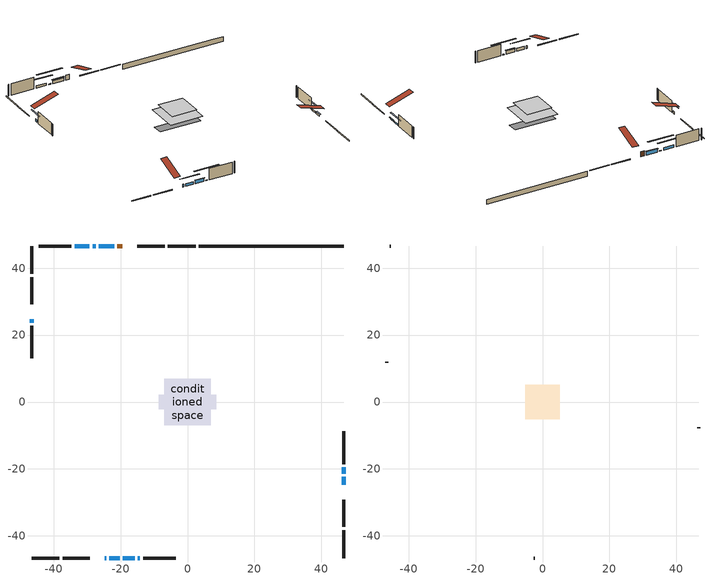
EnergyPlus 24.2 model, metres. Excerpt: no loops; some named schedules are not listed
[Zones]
conditioned space
 floor outside (Floor1 construction): -2.64,-2.64 -2.64,2.64 2.64,2.64 2.64,-2.64 z0.91
 floor adiabatic (AdiabaticFloorConstruction): -6.9,-6.9 -6.9,6.9 6.9,6.9 6.9,-6.9 z3.35
 floor foundation (Slab1 construction): -8.67,-2.15 -8.67,2.15 8.67,2.15 8.67,-2.15 z-1.22
 wall outside (RimJoist1 construction): 2.42,46.63 -5.93,46.63 / -46.63,-46.63 -38.28,-46.63 / -46.63,46.63 -46.63,38.28 / 46.63,-46.63 46.63,-38.28 z0.91:1.21
 wall outside (RimJoist2 construction): -6.86,46.63 -14.97,46.63 / -37.35,-46.63 -29.24,-46.63 / -46.63,37.35 -46.63,29.24 / 46.63,-37.35 46.63,-29.24 z0.91:1.21
 wall outside (AdiabaticWallConstruction 1): -19.51,46.63 -21,46.63 z0.91:2.94
 wall outside (AdiabaticWallConstruction): -24.7,-46.63 -24.29,-46.63 z0.91:2.13; -23.36,-46.63 -20.26,-46.63 z0.91:2.12; -46.63,24.7 -46.63,23.71 z0.91:2.06; 46.63,-24.7 46.63,-22.4 z0.91:1.58; -21.93,46.63 -26.55,46.63 z0.91:2.26; -19.33,-46.63 -15.74,-46.63 z0.91:2.31; -27.48,46.63 -28.36,46.63 / -14.81,-46.63 -14.22,-46.63 z0.91:1.25; 46.63,-21.48 46.63,-19.5 z0.91:1.49; -29.29,46.63 -33.76,46.63 z0.91:1.95
 wall outside (Wall1 construction): -34.68,46.63 -44.44,46.63 / -13.29,-46.63 -3.53,-46.63 / -46.63,22.78 -46.63,13.02 / 46.63,-18.57 46.63,-8.81 z0.91:5.79
 wall foundation (FoundationWall1 construction): 3.34,46.63,-1.22 3.34,46.63,0.91 42.3,46.63,0.91 42.3,46.63,0.79 46.63,46.63,0.79 46.63,46.63,-1.22
 window (WindowConstruction 7): -24.7,-46.63 -24.29,-46.63 z0.91:2.13
 window (WindowConstruction 2): -23.36,-46.63 -20.26,-46.63 z0.91:2.12
 window (WindowConstruction 3): -46.63,24.7 -46.63,23.71 z0.91:2.06
 window (WindowConstruction 4): 46.63,-24.7 46.63,-22.4 z0.91:1.58
 window (WindowConstruction 5): -21.93,46.63 -26.55,46.63 z0.91:2.26
 window (WindowConstruction 6): -19.33,-46.63 -15.74,-46.63 z0.91:2.31
 window (WindowConstruction 8): -27.48,46.63 -28.36,46.63 z0.91:1.25
 window (WindowConstruction): 46.63,-21.47 46.63,-19.5 z0.91:1.49
 window (WindowConstruction 9): -14.81,-46.63 -14.22,-46.63 z0.91:1.25
 window (WindowConstruction 1): -29.29,46.63 -33.76,46.63 z0.91:1.95
 door (Door): -19.51,46.63 -21,46.63 z0.91:2.94
 ceiling adiabatic (AdiabaticFloorConstruction): 6.9,-6.9 6.9,6.9 -6.9,6.9 -6.9,-6.9 z3.35
attic - vented
 floor to conditioned space (Floor2 construction Reversed): -5.23,-5.23 -5.23,5.23 5.23,5.23 5.23,-5.23 z5.79
 wall outside (Wall3 construction): -45.37,46.63 -45.7,46.63 / -2.6,-46.63 -2.28,-46.63 / -46.63,12.09 -46.63,11.77 / 46.63,-7.89 46.63,-7.56 z0.91:5.79
 roof outside (Roof1 construction): -18.58,46.63,5.79 -18.58,36.44,9.18 -15.9,36.44,9.18 -15.9,46.63,5.79; -25.63,-46.63,5.79 -25.63,-36.44,9.18 -28.31,-36.44,9.18 -28.31,-46.63,5.79; -46.63,25.63,5.79 -36.44,25.63,9.18 -36.44,28.31,9.18 -46.63,28.31,5.79; 46.63,-25.63,5.79 36.44,-25.63,9.18 36.44,-28.31,9.18 46.63,-28.31,5.79
shading: -17.62,-46.63 -26,-46.63 -26,-47.04 -17.62,-47.04 z4.76; -46.63,21.07 -46.63,27.34 -47.04,27.34 -47.04,21.07 z4.7; 46.63,-22.2 46.63,-24.9 47.04,-24.9 47.04,-22.2 z1.78; -26.75,46.63 -21.73,46.63 -21.73,47.04 -26.75,47.04 z2.46; -15.54,-46.63 -19.53,-46.63 -19.53,-47.04 -15.54,-47.04 z2.51; -33.44,46.63 -22.4,46.63 -22.4,47.04 -33.44,47.04 z6.33; 46.63,-16.86 46.63,-24.11 47.04,-24.11 47.04,-16.86 z4.13; -9.14,-46.63 -19.89,-46.63 -19.89,-47.04 -9.14,-47.04 z6.33; -36.4,46.63 -26.65,46.63 -26.65,47.04 -36.4,47.04 z4.59
[Building]
Building 1: Terrain=Suburbs
[Site:Location]
Toronto City Centre_ON: Latitude {deg}=43.63; Longitude {deg}=-79.39; Time Zone {hr}=-5; Elevation {m}=77; Keep Site Location Information=Yes
[Site:GroundTemperature:Shallow]
5.01852, 3.26908, 3.12898, 3.95918, 7.29196, 10.6092, 13.4851, 15.3069, 15.4617, 13.9799, 11.1774, 7.9619
[Site:WaterMainsTemperature]
Calculation Method=Schedule; Temperature Schedule=mains temperature schedule
[Material] Roughness=Rough; Thermal Absorptance=0.9
Name | Thickness {m} | Conductivity {W/m-K} | Density {kg/m3} | Specific Heat {J/kg-K} | Solar Absorptance | Visible Absorptance
asphalt or fiberglass shingles | 0.00635 | 0.162714 | 1121.4 | 1465.45 | 0.4 | 0.4
ceiling loosefill ins | 0.169333 | 0.0480833 | 16.02 | 1046.75 | 0.7 | 0.7
ceiling stud and cavity | 0.1397 | 0.104391 | 65.682 | 1177.47 | 0.7 | 0.7
concrete 4.0 in. | 0.1016 | 1.803125 | 2242.8 | 837.4 | 0.7 | 0.7
concrete 8.0 in. | 0.2032 | 1.803125 | 2242.8 | 837.4 | 0.7 | 0.7
door material | 0.04445 | 0.053851 | 512.64 | 1214.23 | 0.7 | 0.7
exterior vertical ins | 0.0369022 | 0.029427 | 32.04 | 1214.23 | 0.7 | 0.7
floor covering | 0.0127 | 0.0433444 | 54.468 | 1339.84 | 0.6 | 0.6
floor rigid ins; rim joist rigid ins | 0.051816 | 0.029427 | 32.04 | 1214.23 | 0.7 | 0.7
floor rigid ins 1; wall rigid ins | 0.512978 | 0.029427 | 32.04 | 1214.23 | 0.7 | 0.7
floor stud and cavity | 0.1397 | 0.0938687 | 92.3553 | 1139.71 | 0.7 | 0.7
floor stud and cavity 1 | 0.1397 | 1.75129 | 37.0049 | 1207.88 | 0.7 | 0.7
furniture material conditioned space 1 | 0.1524 | 0.115458 | 640.8 | 1214.23 | 0.6 | 0.6
gypsum board | 0.0127 | 0.160291 | 801 | 837.4 | 0.6 | 0.6
gypsum board 1 | 0.0127 | 0.160291 | 801 | 837.4 | 0.7 | 0.7
osb sheathing 0.5 in. | 0.0127 | 0.115458 | 512.64 | 1214.23 | 0.7 | 0.7
osb sheathing 0.75 in. | 0.01905 | 0.115458 | 512.64 | 1214.23 | 0.7 | 0.7
osb sheathing 2.0 in. | 0.0508 | 0.115458 | 512.64 | 1214.23 | 0.7 | 0.7
rim joist stud and cavity | 0.0508 | 0.0292424 | 125.044 | 1163.47 | 0.6 | 0.6
rim joist stud and cavity 1 | 0.0508 | 0.268173 | 125.044 | 1163.47 | 0.6 | 0.6
wall stud and cavity | 0.1397 | 0.0960514 | 139.0536 | 1170.24 | 0.7 | 0.7
wall stud and cavity 1 | 0.0889 | 6.9971 | 50.32683 | 1063.81 | 0.6 | 0.6
wall stud and cavity 2 | 0.0889 | 0.380278 | 52.3479 | 1209.89 | 0.7 | 0.7
wall stud and cavity 3 | 0.0889 | 0.391764 | 83.0341 | 1211.67 | 0.7 | 0.7
wood siding | 0.0254 | 0.102417 | 544.68 | 1172.36 | 0.4 | 0.4
wood siding 1 | 0.00254 | 0.102417 | 544.68 | 1172.36 | 0.4 | 0.4
wood siding 2; wood siding 3; wood siding 4 | 0.0254 | 0.102417 | 544.68 | 1172.36 | 0.7 | 0.7
[WindowMaterial:SimpleGlazingSystem]
Name | U-Factor {W/m2-K} | Solar Heat Gain Coefficient
WindowMaterial | 3.01842 | 0.55
WindowMaterial 1 | 2.94518 | 0.64
WindowMaterial 2 | 2.92871 | 0.66
WindowMaterial 3 | 2.93382 | 0.65
WindowMaterial 4 | 2.99912 | 0.58
WindowMaterial 5 | 2.918492 | 0.67
WindowMaterial 6 | 2.915653 | 0.67
WindowMaterial 7 | 6.93965 | 0.69
WindowMaterial 8 | 3.07123 | 0.43
[Construction]
AdiabaticFloorConstruction: floor stud and cavity 1, floor rigid ins 1, osb sheathing 0.75 in., floor covering
AdiabaticWallConstruction: wood siding 3, wall rigid ins, wall stud and cavity 2, gypsum board
AdiabaticWallConstruction 1: wood siding 4, wall rigid ins, wall stud and cavity 2, gypsum board
Door: door material
Floor1 construction: floor stud and cavity, floor rigid ins, osb sheathing 0.75 in., floor covering
Floor2 construction Reversed: gypsum board, ceiling stud and cavity, ceiling loosefill ins
FoundationWall1 construction: concrete 8.0 in., gypsum board 1
furniture construction conditioned space 1: furniture material conditioned space 1
PartitionWallConstruction: gypsum board, wall stud and cavity 3, gypsum board
RimJoist1 construction: wood siding 2, osb sheathing 2.0 in., rim joist stud and cavity
RimJoist2 construction: wood siding 2, rim joist rigid ins, osb sheathing 2.0 in., rim joist stud and cavity 1
Roof1 construction: asphalt or fiberglass shingles
Slab1 construction: concrete 4.0 in.
Wall1 construction: wood siding, osb sheathing 0.5 in., wall stud and cavity, gypsum board
Wall3 construction: wood siding 1, wall stud and cavity 1
WindowConstruction: WindowMaterial
WindowConstruction 1: WindowMaterial 1
WindowConstruction 2: WindowMaterial 2
WindowConstruction 3: WindowMaterial 3
WindowConstruction 4: WindowMaterial 4
WindowConstruction 5: WindowMaterial 5
WindowConstruction 6: WindowMaterial 6
WindowConstruction 7: WindowMaterial 7
WindowConstruction 8; WindowConstruction 9: WindowMaterial 8
[Zone] Multiplier=1; Part of Total Floor Area=Yes
Name | Volume {m3}
attic - vented | 60.184
conditioned space | 662.3
[Space]
Name | Zone | Volume {m3}
attic - vented 1 | attic - vented | 60.184
conditioned space 1 | conditioned space | 662.3
[ZoneInfiltration:EffectiveLeakageArea]
infil attic - vented 1: Zone or Space=attic - vented 1; Schedule=Always On Discrete; Effective Air Leakage Area {cm2}=4600; Stack Coefficient=0.000575103; Wind Coefficient=1.62029e-05
[ZoneMixing]
whole house fan mix: Zone or Space=attic - vented; Schedule=Always On Continuous; Design Flow Rate Calculation Method=Flow/Zone; Design Flow Rate {m3/s}=0; Source Zone or Space=conditioned space
[SurfaceProperty:ExposedFoundationPerimeter]
Slab1: Exposed Perimeter Calculation Method=TotalExposedPerimeter; Total Exposed Perimeter {m}=43.281
[InternalMass] Zone or ZoneList=conditioned space; Space or SpaceList=conditioned space 1
Name | Construction | Surface Area {m2}
furniture mass conditioned space 1 | furniture construction conditioned space 1 | 117.264
partition wall mass | PartitionWallConstruction | 293.16
[Lights]
interior lighting: Zone or ZoneList or Space or SpaceList=conditioned space 1; Schedule=interior lighting schedule; Design Level Calculation Method=LightingLevel; Lighting Level {W}=343.2; Return Air Fraction=0; Fraction Radiant=0.6; Fraction Visible=0.2; Fraction Replaceable=1
[People]
occupants: Zone or ZoneList or Space or SpaceList=conditioned space 1; Number of People Schedule=occupants schedule; Number of People Calculation Method=People; Number of People=3; Fraction Radiant=0.314171; Sensible Heat Fraction=0.56303; Activity Level Schedule=occupants activity schedule; Carbon Dioxide Generation Rate {m3/s-W}=0; Enable ASHRAE 55 Comfort Warnings=No; Mean Radiant Temperature Calculation Type=EnclosureAveraged
[ElectricEquipment] Zone or ZoneList or Space or SpaceList=conditioned space 1; Design Level Calculation Method=EquipmentLevel
Name | Schedule | Design Level {W} | Fraction Latent | Fraction Radiant | Fraction Lost
clothes dryer | clothes dryer schedule | 140.772 | 0.015 | 0.081 | 0.85
clothes washer | clothes washer schedule | 32.1985 | 0.03 | 0.162 | 0.7
cooking range | cooking range schedule | 215.147 | 0.08 | 0.432 | 0.2
dishwasher | dishwasher schedule | 66.8632 | 0.3 | 0.18 | 0.4
fridge | fridge schedule | 72.9452 | 0 | 0.6 | 0
mech vent house fan | mech vent house fan schedule | 0.95 | 0 | 0 | 1
mech vent house fan cfis | mech vent house fan cfis schedule | 0 | 0 | 0 | 0
misc plug loads | misc plug loads schedule | 494.7 | 0.045 | 0.513 | 0.1
whole house fan | Always On Discrete | 0 | 0 | 0 | 1
[OtherEquipment] Zone or ZoneList or Space or SpaceList=conditioned space 1; Design Level Calculation Method=EquipmentLevel
Name | Fuel Type | Schedule | Design Level {W} | Fraction Latent | Fraction Radiant | Fraction Lost
clothes dryer 1 | Electricity | clothes dryer schedule | 0 | 0.015 | 0.081 | 0.85
cooking range 1 | Electricity | cooking range schedule | 0 | 0.08 | 0.432 | 0.2
general water use latent | None | general water use schedule | 62.594 | 1 | 0 | 0
general water use sensible | None | general water use schedule | -61.6891 | 0 | 0.6 | 0
mech vent house fan latent load | None | Always On Discrete | 0 | 1 | 0 | 0
mech vent house fan sensible load | None | Always On Discrete | 0 | 0 | 0 | 0
water heater energy adjustment1 | NaturalGas | Always On Discrete | 0.01 | 0 | 0 | 1
[ZoneInfiltration:DesignFlowRate] Zone or ZoneList or Space or SpaceList=conditioned space 1; Schedule=Always On Discrete; Design Flow Rate Calculation Method=Flow/Zone; Design Flow Rate {m3/s}=0
infil flow; natural vent flow; whole house fan flow
[AvailabilityManager:Scheduled]
central ac and furnace airloop Availability Manager: Schedule=Always On Discrete
[Foundation:Kiva]
Foundation Kiva 1: Initial Indoor Air Temperature {C}=18; Wall Height Above Grade {m}=0.910011; Wall Depth Below Slab {m}=0.2032; Custom Block Material Name 1=exterior vertical ins; Custom Block Depth 1 {m}=2.13; Custom Block X Position 1 {m}=0.2159; Custom Block Z Position 1 {m}=0
[Foundation:Kiva:Settings]
Soil Conductivity {W/m-K}=0.849921; Soil Density {kg/m3}=1842.3; Soil Specific Heat {J/kg-K}=418.7; Ground Solar Absorptivity=0.9; Ground Thermal Absorptivity=0.9; Ground Surface Roughness {m}=0.03; Far-Field Width {m}=40; Deep-Ground Boundary Condition=ZeroFlux; Deep-Ground Depth {m}=40; Minimum Cell Dimension {m}=0.2; Maximum Cell Growth Coefficient=3; Simulation Timestep=Timestep
[Exterior:Lights]
exterior lighting: Schedule=exterior lighting schedule; Design Level {W}=75.6
[EnergyManagementSystem:GlobalVariable]
central_ac_and_furnace_airloop_Fan_RTF
infil_program_Qfan
infil_program_Qinf
natural_vent_program_Qnv
natural_vent_program_Qwhf
[EnergyManagementSystem:Sensor]
Name | Output:Variable or Output:Meter Index Key | Output:Variable or Output:Meter
airflow_gain | infil flow | Infiltration Sensible Heat Gain Energy
airflow_gain_1 | natural vent flow | Infiltration Sensible Heat Gain Energy
airflow_gain_2 | whole house fan flow | Infiltration Sensible Heat Gain Energy
airflow_loss | infil flow | Infiltration Sensible Heat Loss Energy
airflow_loss_1 | natural vent flow | Infiltration Sensible Heat Loss Energy
airflow_loss_2 | whole house fan flow | Infiltration Sensible Heat Loss Energy
clg_load_cond |  | Cooling:EnergyTransfer:Zone:CONDITIONED SPACE
clg_sp_s; clg_sp_s_1 | cooling setpoint | Schedule Value
clothes_dryer_exhaust_0_sch_s | clothes dryer exhaust 0 schedule | Schedule Value
cool_season | cooling season schedule | Schedule Value
htg_load_cond |  | Heating:EnergyTransfer:Zone:CONDITIONED SPACE
htg_sp_s; htg_sp_s_1 | heating setpoint | Schedule Value
ig_ee_conv | clothes dryer | Electric Equipment Convective Heating Energy
ig_ee_conv_2 | cooking range | Electric Equipment Convective Heating Energy
ig_ee_conv_4 | fridge | Electric Equipment Convective Heating Energy
ig_ee_conv_5 | misc plug loads | Electric Equipment Convective Heating Energy
ig_ee_conv_6 | whole house fan | Electric Equipment Convective Heating Energy
ig_ee_rad | clothes dryer | Electric Equipment Radiant Heating Energy
ig_ee_rad_2 | cooking range | Electric Equipment Radiant Heating Energy
ig_ee_rad_4 | fridge | Electric Equipment Radiant Heating Energy
ig_ee_rad_5 | misc plug loads | Electric Equipment Radiant Heating Energy
ig_ee_rad_6 | whole house fan | Electric Equipment Radiant Heating Energy
ig_lgt_conv | interior lighting | Lights Convective Heating Energy
ig_lgt_rad | interior lighting | Lights Radiant Heating Energy
ig_lgt_vis | interior lighting | Lights Visible Radiation Heating Energy
ig_oe_conv | clothes dryer 1 | Other Equipment Convective Heating Energy
ig_oe_conv_1 | cooking range 1 | Other Equipment Convective Heating Energy
ig_oe_conv_2 | general water use latent | Other Equipment Convective Heating Energy
ig_oe_conv_3 | general water use sensible | Other Equipment Convective Heating Energy
ig_oe_conv_4 | water heater energy adjustment1 | Other Equipment Convective Heating Energy
ig_oe_rad | clothes dryer 1 | Other Equipment Radiant Heating Energy
ig_oe_rad_1 | cooking range 1 | Other Equipment Radiant Heating Energy
ig_oe_rad_2 | general water use latent | Other Equipment Radiant Heating Energy
ig_oe_rad_3 | general water use sensible | Other Equipment Radiant Heating Energy
ig_oe_rad_4 | water heater energy adjustment1 | Other Equipment Radiant Heating Energy
ig_ppl_conv | occupants | People Convective Heating Energy
ig_ppl_rad | occupants | People Radiant Heating Energy
im_conv | furniture mass conditioned space 1 | Surface Inside Face Convection Heat Gain Energy
im_conv_1 | partition wall mass | Surface Inside Face Convection Heat Gain Energy
im_ig | furniture mass conditioned space 1 | Surface Inside Face Internal Gains Radiation Heat Gain Energy
im_ig_1 | partition wall mass | Surface Inside Face Internal Gains Radiation Heat Gain Energy
im_lgt | furniture mass conditioned space 1 | Surface Inside Face Lights Radiation Heat Gain Energy
im_lgt_1 | partition wall mass | Surface Inside Face Lights Radiation Heat Gain Energy
im_sol | furniture mass conditioned space 1 | Surface Inside Face Solar Radiation Heat Gain Energy
im_sol_1 | partition wall mass | Surface Inside Face Solar Radiation Heat Gain Energy
im_surf | furniture mass conditioned space 1 | Surface Inside Face Net Surface Thermal Radiation Heat Gain Energy
im_surf_1 | partition wall mass | Surface Inside Face Net Surface Thermal Radiation Heat Gain Energy
mv_conv | mech vent house fan | Electric Equipment Convective Heating Energy
mv_conv_1 | mech vent house fan cfis | Electric Equipment Convective Heating Energy
mv_conv_2 | mech vent house fan latent load | Other Equipment Convective Heating Energy
mv_conv_3 | mech vent house fan sensible load | Other Equipment Convective Heating Energy
mv_rad | mech vent house fan | Electric Equipment Radiant Heating Energy
mv_rad_1 | mech vent house fan cfis | Electric Equipment Radiant Heating Energy
mv_rad_2 | mech vent house fan latent load | Other Equipment Radiant Heating Energy
mv_rad_3 | mech vent house fan sensible load | Other Equipment Radiant Heating Energy
natural_vent_s | natural vent schedule | Schedule Value
out_pb_s |  | Site Outdoor Air Barometric Pressure
out_wt_s |  | Site Outdoor Air Humidity Ratio
site_vw_s |  | Site Wind Speed
ss_back_out | Window1 | Surface Window Shortwave from Zone Back Out Window Heat Transfer Rate
ss_back_out_1 | Window12 | Surface Window Shortwave from Zone Back Out Window Heat Transfer Rate
ss_back_out_2 | Window15 | Surface Window Shortwave from Zone Back Out Window Heat Transfer Rate
ss_back_out_3 | Window16 | Surface Window Shortwave from Zone Back Out Window Heat Transfer Rate
ss_back_out_4 | Window20 | Surface Window Shortwave from Zone Back Out Window Heat Transfer Rate
ss_back_out_5 | Window24 | Surface Window Shortwave from Zone Back Out Window Heat Transfer Rate
ss_back_out_6 | Window27 | Surface Window Shortwave from Zone Back Out Window Heat Transfer Rate
ss_back_out_7 | Window3 | Surface Window Shortwave from Zone Back Out Window Heat Transfer Rate
ss_back_out_8 | Window30 | Surface Window Shortwave from Zone Back Out Window Heat Transfer Rate
ss_back_out_9 | Window7 | Surface Window Shortwave from Zone Back Out Window Heat Transfer Rate
ss_conv | Door1 | Surface Inside Face Convection Heat Gain Energy
ss_conv_1 | Window1 | Surface Inside Face Convection Heat Gain Energy
ss_conv_10 | Window7 | Surface Inside Face Convection Heat Gain Energy
ss_conv_2 | Window12 | Surface Inside Face Convection Heat Gain Energy
ss_conv_3 | Window15 | Surface Inside Face Convection Heat Gain Energy
ss_conv_4 | Window16 | Surface Inside Face Convection Heat Gain Energy
ss_conv_5 | Window20 | Surface Inside Face Convection Heat Gain Energy
ss_conv_6 | Window24 | Surface Inside Face Convection Heat Gain Energy
ss_conv_7 | Window27 | Surface Inside Face Convection Heat Gain Energy
ss_conv_8 | Window3 | Surface Inside Face Convection Heat Gain Energy
ss_conv_9 | Window30 | Surface Inside Face Convection Heat Gain Energy
ss_ig | Door1 | Surface Inside Face Internal Gains Radiation Heat Gain Energy
ss_ig_1 | Window1 | Surface Inside Face Internal Gains Radiation Heat Gain Energy
ss_ig_10 | Window7 | Surface Inside Face Internal Gains Radiation Heat Gain Energy
ss_ig_2 | Window12 | Surface Inside Face Internal Gains Radiation Heat Gain Energy
ss_ig_3 | Window15 | Surface Inside Face Internal Gains Radiation Heat Gain Energy
ss_ig_4 | Window16 | Surface Inside Face Internal Gains Radiation Heat Gain Energy
ss_ig_5 | Window20 | Surface Inside Face Internal Gains Radiation Heat Gain Energy
ss_ig_6 | Window24 | Surface Inside Face Internal Gains Radiation Heat Gain Energy
ss_ig_7 | Window27 | Surface Inside Face Internal Gains Radiation Heat Gain Energy
ss_ig_8 | Window3 | Surface Inside Face Internal Gains Radiation Heat Gain Energy
ss_ig_9 | Window30 | Surface Inside Face Internal Gains Radiation Heat Gain Energy
ss_lgt | Door1 | Surface Inside Face Lights Radiation Heat Gain Energy
ss_sol | Door1 | Surface Inside Face Solar Radiation Heat Gain Energy
ss_surf | Door1 | Surface Inside Face Net Surface Thermal Radiation Heat Gain Energy
ss_surf_1 | Window1 | Surface Inside Face Net Surface Thermal Radiation Heat Gain Energy
ss_surf_10 | Window7 | Surface Inside Face Net Surface Thermal Radiation Heat Gain Energy
ss_surf_2 | Window12 | Surface Inside Face Net Surface Thermal Radiation Heat Gain Energy
ss_surf_3 | Window15 | Surface Inside Face Net Surface Thermal Radiation Heat Gain Energy
ss_surf_4 | Window16 | Surface Inside Face Net Surface Thermal Radiation Heat Gain Energy
ss_surf_5 | Window20 | Surface Inside Face Net Surface Thermal Radiation Heat Gain Energy
ss_surf_6 | Window24 | Surface Inside Face Net Surface Thermal Radiation Heat Gain Energy
ss_surf_7 | Window27 | Surface Inside Face Net Surface Thermal Radiation Heat Gain Energy
ss_surf_8 | Window3 | Surface Inside Face Net Surface Thermal Radiation Heat Gain Energy
ss_surf_9 | Window30 | Surface Inside Face Net Surface Thermal Radiation Heat Gain Energy
ss_trans_in | Window1 | Surface Window Transmitted Solar Radiation Rate
ss_trans_in_1 | Window12 | Surface Window Transmitted Solar Radiation Rate
ss_trans_in_2 | Window15 | Surface Window Transmitted Solar Radiation Rate
ss_trans_in_3 | Window16 | Surface Window Transmitted Solar Radiation Rate
ss_trans_in_4 | Window20 | Surface Window Transmitted Solar Radiation Rate
ss_trans_in_5 | Window24 | Surface Window Transmitted Solar Radiation Rate
ss_trans_in_6 | Window27 | Surface Window Transmitted Solar Radiation Rate
ss_trans_in_7 | Window3 | Surface Window Transmitted Solar Radiation Rate
ss_trans_in_8 | Window30 | Surface Window Transmitted Solar Radiation Rate
ss_trans_in_9 | Window7 | Surface Window Transmitted Solar Radiation Rate
ss_trans_out | Window1 | Surface Inside Face Initial Transmitted Diffuse Transmitted Out Window Solar Radiation Rate
ss_trans_out_1 | Window12 | Surface Inside Face Initial Transmitted Diffuse Transmitted Out Window Solar Radiation Rate
ss_trans_out_2 | Window15 | Surface Inside Face Initial Transmitted Diffuse Transmitted Out Window Solar Radiation Rate
ss_trans_out_3 | Window16 | Surface Inside Face Initial Transmitted Diffuse Transmitted Out Window Solar Radiation Rate
ss_trans_out_4 | Window20 | Surface Inside Face Initial Transmitted Diffuse Transmitted Out Window Solar Radiation Rate
ss_trans_out_5 | Window24 | Surface Inside Face Initial Transmitted Diffuse Transmitted Out Window Solar Radiation Rate
ss_trans_out_6 | Window27 | Surface Inside Face Initial Transmitted Diffuse Transmitted Out Window Solar Radiation Rate
ss_trans_out_7 | Window3 | Surface Inside Face Initial Transmitted Diffuse Transmitted Out Window Solar Radiation Rate
ss_trans_out_8 | Window30 | Surface Inside Face Initial Transmitted Diffuse Transmitted Out Window Solar Radiation Rate
ss_trans_out_9 | Window7 | Surface Inside Face Initial Transmitted Diffuse Transmitted Out Window Solar Radiation Rate
s_conv | Floor1 | Surface Inside Face Convection Heat Gain Energy
s_conv_1 | Floor2 | Surface Inside Face Convection Heat Gain Energy
s_conv_10 | RimJoist2:180 | Surface Inside Face Convection Heat Gain Energy
s_conv_11 | RimJoist2:270 | Surface Inside Face Convection Heat Gain Energy
s_conv_12 | RimJoist2:90 | Surface Inside Face Convection Heat Gain Energy
s_conv_13 | Slab1 | Surface Inside Face Convection Heat Gain Energy
s_conv_14 | Wall1:0 | Surface Inside Face Convection Heat Gain Energy
s_conv_15 | Wall1:180 | Surface Inside Face Convection Heat Gain Energy
s_conv_16 | Wall1:270 | Surface Inside Face Convection Heat Gain Energy
s_conv_17 | Wall1:90 | Surface Inside Face Convection Heat Gain Energy
s_conv_2 | FoundationWall1 | Surface Inside Face Convection Heat Gain Energy
s_conv_3 | inferred conditioned ceiling | Surface Inside Face Convection Heat Gain Energy
s_conv_4 | inferred conditioned floor | Surface Inside Face Convection Heat Gain Energy
s_conv_5 | RimJoist1:0 | Surface Inside Face Convection Heat Gain Energy
s_conv_6 | RimJoist1:180 | Surface Inside Face Convection Heat Gain Energy
s_conv_7 | RimJoist1:270 | Surface Inside Face Convection Heat Gain Energy
s_conv_8 | RimJoist1:90 | Surface Inside Face Convection Heat Gain Energy
s_conv_9 | RimJoist2:0 | Surface Inside Face Convection Heat Gain Energy
s_ig | Floor1 | Surface Inside Face Internal Gains Radiation Heat Gain Energy
s_ig_1 | Floor2 | Surface Inside Face Internal Gains Radiation Heat Gain Energy
s_ig_10 | RimJoist2:180 | Surface Inside Face Internal Gains Radiation Heat Gain Energy
s_ig_11 | RimJoist2:270 | Surface Inside Face Internal Gains Radiation Heat Gain Energy
s_ig_12 | RimJoist2:90 | Surface Inside Face Internal Gains Radiation Heat Gain Energy
s_ig_13 | Slab1 | Surface Inside Face Internal Gains Radiation Heat Gain Energy
s_ig_14 | Wall1:0 | Surface Inside Face Internal Gains Radiation Heat Gain Energy
s_ig_15 | Wall1:180 | Surface Inside Face Internal Gains Radiation Heat Gain Energy
s_ig_16 | Wall1:270 | Surface Inside Face Internal Gains Radiation Heat Gain Energy
s_ig_17 | Wall1:90 | Surface Inside Face Internal Gains Radiation Heat Gain Energy
s_ig_2 | FoundationWall1 | Surface Inside Face Internal Gains Radiation Heat Gain Energy
s_ig_3 | inferred conditioned ceiling | Surface Inside Face Internal Gains Radiation Heat Gain Energy
s_ig_4 | inferred conditioned floor | Surface Inside Face Internal Gains Radiation Heat Gain Energy
s_ig_5 | RimJoist1:0 | Surface Inside Face Internal Gains Radiation Heat Gain Energy
